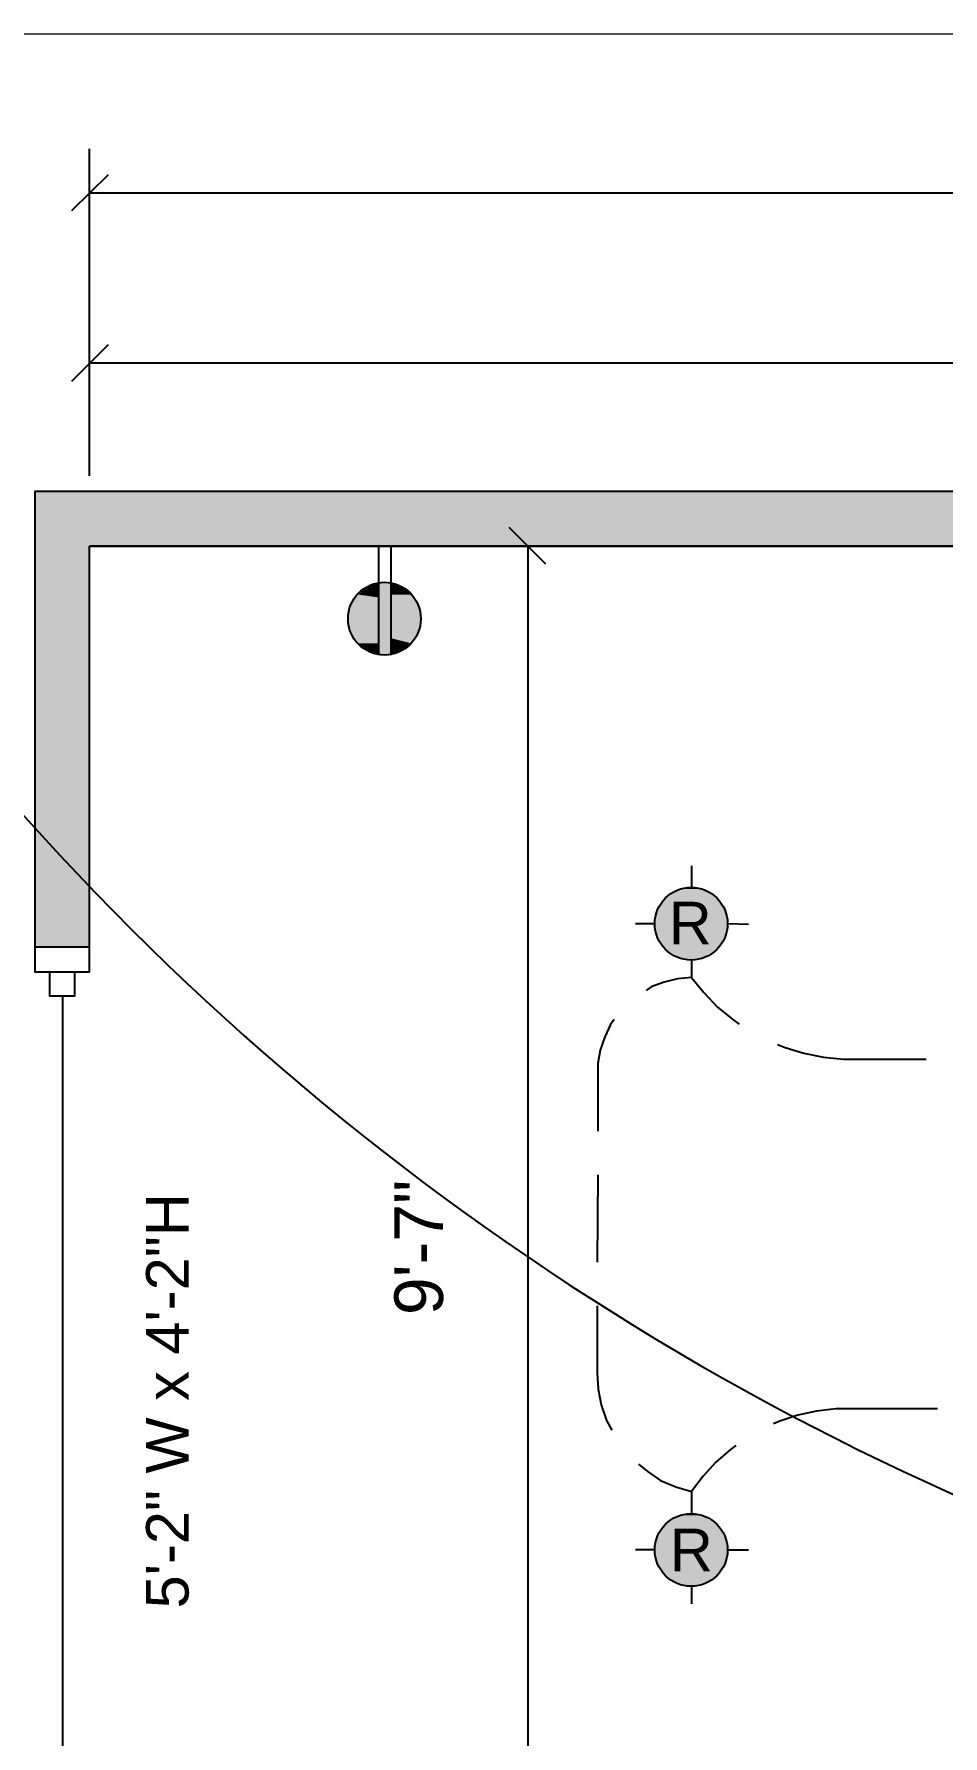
# Model space of a CAD drawing. Header units: millimetres. Extents: x -6528 to 8477, y -4350 to 6937.
# Drawn here: x -4618 to -2721, y 3385 to 6937 of the extents above; entities that cross this region are included whole.
import ezdxf

# ---------------------------------------------------------------- set-up
doc = ezdxf.new("R2010")
doc.units = ezdxf.units.MM
doc.styles.add('PDF Arial', font='arial.ttf')

msp = doc.modelspace()

# ---------------------------------------------------------------- linework, layer by layer
at = {"color": 7, "lineweight": 0}
msp.add_lwpolyline([(-6528.3, -4349.5), (8476.7, -4349.5), (8476.7, 6937), (-6528.3, 6937)], close=True, dxfattribs=at)
at = {"color": 7, "lineweight": 25}
for points in [[(-4502, 6015), (-4502, 6697.7)], [(-4463.1, 6643.1), (-4539.7, 6567.7)], [(-4502, 6605.4), (6999.5, 6605.4)], [(-4463.1, 6288.3), (-4539.7, 6211.8)], [(-4502, 6250.7), (2233.9, 6250.7)], [(7113.7, 5031), (6999.5, 5031), (6999.5, 4980), (7113.7, 4980), (7113.7, 5982.2), (-4616.2, 5982.2), (-4616.2, 4980), (-4502, 4980), (-4502, 5868)], [(-3549.6, 5830.4), (-3626.2, 5906.9)], [(-4502, 5868), (2348.1, 5868), (-4502, 5868)], [(-4499.6, 5868), (-3583.6, 5868)], [(-3898.3, 5640.9), (-3898.3, 5870.5)], [(-3872.8, 5640.9), (-3872.8, 5870.5)], [(-3587.3, 5868), (-3587.3, 2948.9)], [(-3245.9, 5201.1), (-3245.9, 5155)], [(-3321.3, 5079.6), (-3362.6, 5079.6)], [(-3126.9, 5078.4), (-3169.4, 5079.6)], [(-4502, 5031), (-4616.2, 5031)], [(-4533.6, 4980), (-4533.6, 4929), (-4584.6, 4929), (-4584.6, 4980)], [(-3245.9, 5003.1), (-3245.9, 4967.9), (-3220.4, 4936.3), (-3191.3, 4905.9), (-3159.7, 4880.4), (-3146.3, 4870.7)], [(-3245.9, 4967.9), (-3275.1, 4965.4), (-3303, 4958.2), (-3329.8, 4948.4), (-3340.7, 4941.1)], [(-4557.9, 3354.6), (-4557.9, 4929)], [(-3407.5, 4880.4), (-3414.8, 4869.5), (-3426.9, 4844), (-3436.7, 4816), (-3441.5, 4788.1), (-3441.5, 4647.2)], [(-3066.1, 4828.2), (-3050.4, 4822.1), (-3011.5, 4810), (-2970.2, 4801.4), (-2928.9, 4797.8), (-2756.4, 4797.8)], [(-3441.5, 4556.1), (-3442.7, 4373.8)], [(-3442.7, 4282.7), (-3442.7, 4143), (-3440.3, 4109), (-3434.2, 4076.2), (-3423.3, 4043.4), (-3412.4, 4022.8)], [(-2732.1, 4067.7), (-2944.7, 4067.7), (-2984.8, 4062.9), (-3023.6, 4054.4), (-3061.3, 4042.2), (-3074.7, 4036.1)], [(-3153.6, 3991.2), (-3164.5, 3982.7), (-3194.9, 3956), (-3221.6, 3926.8), (-3245.9, 3895.2), (-3245.9, 3849.1)], [(-3356.5, 3952.3), (-3338.3, 3937.7), (-3310.3, 3918.3), (-3278.7, 3904.9), (-3245.9, 3895.2)], [(-3321.3, 3773.7), (-3362.6, 3773.7)], [(-3126.9, 3772.5), (-3169.4, 3772.5)], [(-3245.9, 3697.2), (-3245.9, 3660.8)]]:
    msp.add_lwpolyline(points, dxfattribs=at)
for centre in [(-3886.7, 5716.8), (-3246.5, 5080.2), (-3246.5, 3773.1)]:
    msp.add_circle(centre, 75.9, dxfattribs=at)
msp.add_arc((-353.1, 9136.7), 5748.3, 209.23071, 278.18445, dxfattribs=at)
at = {"color": 252, "true_color": 0x959595, "transparency": 33554559}
for points in [[(3690.5, 5982.2), (-4616.2, 5982.2), (3690.5, 5868)], [(-4616.2, 5982.2), (3690.5, 5868), (-4616.2, 5868)], [(-4502, 5868), (-4616.2, 5868), (-4502, 5031)], [(-4616.2, 5868), (-4502, 5031), (-4616.2, 5031)]]:
    msp.add_solid(points, dxfattribs=at)
at = {"color": 102, "true_color": 0x12c44a, "transparency": 33554559}
for points in [[(-3899.5, 5790.3), (-3898.3, 5789.1), (-3903.1, 5789.1)], [(-3903.1, 5789.1), (-3903.1, 5789.1), (-3901.9, 5790.3)], [(-3903.1, 5789.1), (-3901.9, 5790.3), (-3900.7, 5790.3)], [(-3899.5, 5790.3), (-3900.7, 5790.3), (-3901.9, 5790.3)], [(-3898.3, 5790.3), (-3899.5, 5790.3), (-3899.5, 5790.3)], [(-3898.3, 5790.3), (-3899.5, 5790.3), (-3899.5, 5790.3)], [(-3899.5, 5790.3), (-3898.3, 5790.3), (-3898.3, 5790.3)], [(-3898.3, 5790.3), (-3898.3, 5790.3), (-3899.5, 5790.3)], [(-3899.5, 5790.3), (-3898.3, 5790.3), (-3898.3, 5790.3)], [(-3898.3, 5790.3), (-3899.5, 5790.3), (-3898.3, 5789.1)], [(-3884.9, 5791.5), (-3874, 5790.3), (-3898.3, 5790.3)], [(-3897.1, 5790.3), (-3898.3, 5790.3), (-3898.3, 5790.3)], [(-3872.8, 5790.3), (-3872.8, 5790.3), (-3898.3, 5790.3)], [(-3872.8, 5790.3), (-3898.3, 5790.3), (-3874, 5790.3)], [(-3872.8, 5790.3), (-3898.3, 5790.3), (-3872.8, 5640.9)], [(-3898.3, 5790.3), (-3872.8, 5640.9), (-3898.3, 5640.9)], [(-3897.1, 5790.3), (-3897.1, 5790.3), (-3892.2, 5791.5)], [(-3897.1, 5790.3), (-3892.2, 5791.5), (-3889.8, 5791.5)], [(-3887.3, 5791.5), (-3883.7, 5791.5), (-3889.8, 5791.5)], [(-3883.7, 5791.5), (-3878.8, 5791.5), (-3875.2, 5790.3)], [(-3875.2, 5790.3), (-3874, 5790.3), (-3874, 5790.3)], [(-3872.8, 5790.3), (-3874, 5790.3), (-3875.2, 5790.3)], [(-3874, 5790.3), (-3875.2, 5790.3), (-3872.8, 5790.3)], [(-3874, 5790.3), (-3872.8, 5790.3), (-3872.8, 5790.3)], [(-3872.8, 5790.3), (-3872.8, 5790.3), (-3874, 5790.3)], [(-3872.8, 5790.3), (-3865.5, 5789.1), (-3872.8, 5789.1)], [(-3950.5, 5755.1), (-3951.7, 5753.8), (-3951.7, 5753.8)], [(-3949.3, 5756.3), (-3950.5, 5756.3), (-3950.5, 5756.3)], [(-3898.3, 5756.3), (-3949.3, 5756.3), (-3950.5, 5756.3)], [(-3950.5, 5756.3), (-3950.5, 5755.1), (-3950.5, 5755.1)], [(-3950.5, 5755.1), (-3950.5, 5755.1), (-3950.5, 5756.3)], [(-3898.3, 5756.3), (-3950.5, 5756.3), (-3898.3, 5753.8)], [(-3950.5, 5756.3), (-3898.3, 5753.8), (-3950.5, 5753.8)], [(-3946.9, 5759.9), (-3898.3, 5757.5), (-3949.3, 5757.5)], [(-3946.9, 5759.9), (-3949.3, 5757.5), (-3949.3, 5757.5)], [(-3949.3, 5757.5), (-3949.3, 5757.5), (-3946.9, 5759.9)], [(-3949.3, 5757.5), (-3949.3, 5756.3), (-3949.3, 5756.3)], [(-3898.3, 5757.5), (-3949.3, 5757.5), (-3898.3, 5756.3)], [(-3949.3, 5757.5), (-3898.3, 5756.3), (-3949.3, 5756.3)], [(-3949.3, 5756.3), (-3898.3, 5756.3), (-3898.3, 5756.3)], [(-3945.7, 5761.1), (-3946.9, 5759.9), (-3946.9, 5759.9)], [(-3945.7, 5761.1), (-3898.3, 5759.9), (-3946.9, 5759.9)], [(-3946.9, 5759.9), (-3898.3, 5759.9), (-3898.3, 5759.9)], [(-3898.3, 5759.9), (-3946.9, 5759.9), (-3898.3, 5757.5)], [(-3942, 5767.2), (-3898.3, 5761.1), (-3945.7, 5761.1)], [(-3943.2, 5764.8), (-3945.7, 5761.1), (-3945.7, 5761.1)], [(-3945.7, 5761.1), (-3945.7, 5761.1), (-3943.2, 5764.8)], [(-3898.3, 5761.1), (-3945.7, 5761.1), (-3898.3, 5759.9)], [(-3942, 5767.2), (-3943.2, 5766), (-3943.2, 5766)], [(-3943.2, 5766), (-3943.2, 5764.8), (-3943.2, 5764.8)], [(-3938.4, 5769.6), (-3898.3, 5767.2), (-3942, 5767.2)], [(-3940.8, 5767.2), (-3942, 5767.2), (-3942, 5767.2)], [(-3942, 5767.2), (-3898.3, 5767.2), (-3898.3, 5767.2)], [(-3898.3, 5767.2), (-3898.3, 5767.2), (-3942, 5767.2)], [(-3898.3, 5767.2), (-3942, 5767.2), (-3898.3, 5761.1)], [(-3939.6, 5768.4), (-3940.8, 5767.2), (-3940.8, 5767.2)], [(-3938.4, 5769.6), (-3939.6, 5768.4), (-3939.6, 5768.4)], [(-3939.6, 5768.4), (-3939.6, 5768.4), (-3938.4, 5769.6)], [(-3937.1, 5770.8), (-3938.4, 5769.6), (-3938.4, 5769.6)], [(-3937.1, 5770.8), (-3898.3, 5769.6), (-3938.4, 5769.6)], [(-3898.3, 5769.6), (-3938.4, 5769.6), (-3898.3, 5767.2)], [(-3935.9, 5772.1), (-3937.1, 5770.8), (-3937.1, 5770.8)], [(-3935.9, 5772.1), (-3898.3, 5770.8), (-3937.1, 5770.8)], [(-3898.3, 5770.8), (-3937.1, 5770.8), (-3898.3, 5769.6)], [(-3933.5, 5774.5), (-3898.3, 5772.1), (-3935.9, 5772.1)], [(-3935.9, 5772.1), (-3935.9, 5772.1), (-3934.7, 5774.5)], [(-3935.9, 5772.1), (-3934.7, 5774.5), (-3933.5, 5774.5)], [(-3898.3, 5772.1), (-3935.9, 5772.1), (-3898.3, 5770.8)], [(-3932.3, 5775.7), (-3933.5, 5774.5), (-3934.7, 5774.5)], [(-3931.1, 5775.7), (-3898.3, 5774.5), (-3933.5, 5774.5)], [(-3898.3, 5774.5), (-3933.5, 5774.5), (-3898.3, 5772.1)], [(-3931.1, 5775.7), (-3932.3, 5775.7), (-3932.3, 5775.7)], [(-3928.6, 5778.1), (-3898.3, 5775.7), (-3931.1, 5775.7)], [(-3929.9, 5776.9), (-3931.1, 5775.7), (-3931.1, 5775.7)], [(-3931.1, 5775.7), (-3898.3, 5775.7), (-3898.3, 5775.7)], [(-3898.3, 5775.7), (-3898.3, 5775.7), (-3931.1, 5775.7)], [(-3898.3, 5775.7), (-3931.1, 5775.7), (-3898.3, 5774.5)], [(-3928.6, 5778.1), (-3929.9, 5776.9), (-3929.9, 5776.9)], [(-3927.4, 5778.1), (-3898.3, 5778.1), (-3928.6, 5778.1)], [(-3927.4, 5778.1), (-3928.6, 5778.1), (-3928.6, 5778.1)], [(-3928.6, 5778.1), (-3928.6, 5778.1), (-3927.4, 5778.1)], [(-3898.3, 5778.1), (-3928.6, 5778.1), (-3898.3, 5775.7)], [(-3925, 5780.6), (-3898.3, 5778.1), (-3927.4, 5778.1)], [(-3926.2, 5779.3), (-3927.4, 5778.1), (-3927.4, 5778.1)], [(-3925, 5780.6), (-3926.2, 5779.3), (-3926.2, 5779.3)], [(-3922.6, 5781.8), (-3898.3, 5780.6), (-3925, 5780.6)], [(-3922.6, 5781.8), (-3925, 5780.6), (-3925, 5780.6)], [(-3925, 5780.6), (-3925, 5780.6), (-3922.6, 5781.8)], [(-3898.3, 5780.6), (-3925, 5780.6), (-3898.3, 5778.1)], [(-3918.9, 5784.2), (-3898.3, 5781.8), (-3922.6, 5781.8)], [(-3921.4, 5783), (-3922.6, 5781.8), (-3922.6, 5781.8)], [(-3898.3, 5781.8), (-3922.6, 5781.8), (-3898.3, 5780.6)], [(-3920.1, 5784.2), (-3918.9, 5784.2), (-3921.4, 5783)], [(-3917.7, 5784.2), (-3918.9, 5784.2), (-3920.1, 5784.2)], [(-3920.1, 5784.2), (-3918.9, 5784.2), (-3918.9, 5784.2)], [(-3918.9, 5784.2), (-3918.9, 5784.2), (-3920.1, 5784.2)], [(-3917.7, 5784.2), (-3898.3, 5784.2), (-3918.9, 5784.2)], [(-3918.9, 5784.2), (-3898.3, 5784.2), (-3898.3, 5784.2)], [(-3898.3, 5784.2), (-3898.3, 5784.2), (-3918.9, 5784.2)], [(-3898.3, 5784.2), (-3918.9, 5784.2), (-3898.3, 5781.8)], [(-3916.5, 5785.4), (-3915.3, 5785.4), (-3917.7, 5784.2)], [(-3915.3, 5785.4), (-3898.3, 5784.2), (-3917.7, 5784.2)], [(-3915.3, 5785.4), (-3916.5, 5785.4), (-3916.5, 5785.4)], [(-3914.1, 5786.6), (-3915.3, 5785.4), (-3915.3, 5785.4)], [(-3911.6, 5786.6), (-3898.3, 5785.4), (-3915.3, 5785.4)], [(-3898.3, 5785.4), (-3915.3, 5785.4), (-3898.3, 5784.2)], [(-3911.6, 5786.6), (-3914.1, 5786.6), (-3914.1, 5786.6)], [(-3910.4, 5787.9), (-3898.3, 5786.6), (-3911.6, 5786.6)], [(-3910.4, 5787.9), (-3911.6, 5786.6), (-3911.6, 5786.6)], [(-3911.6, 5786.6), (-3911.6, 5786.6), (-3910.4, 5787.9)], [(-3898.3, 5786.6), (-3911.6, 5786.6), (-3898.3, 5785.4)], [(-3905.6, 5789.1), (-3898.3, 5787.9), (-3910.4, 5787.9)], [(-3909.2, 5787.9), (-3910.4, 5787.9), (-3910.4, 5787.9)], [(-3898.3, 5787.9), (-3910.4, 5787.9), (-3898.3, 5786.6)], [(-3906.8, 5789.1), (-3905.6, 5789.1), (-3909.2, 5787.9)], [(-3904.3, 5789.1), (-3905.6, 5789.1), (-3906.8, 5789.1)], [(-3906.8, 5789.1), (-3905.6, 5789.1), (-3905.6, 5789.1)], [(-3905.6, 5789.1), (-3905.6, 5789.1), (-3906.8, 5789.1)], [(-3903.1, 5789.1), (-3898.3, 5789.1), (-3905.6, 5789.1)], [(-3905.6, 5789.1), (-3898.3, 5789.1), (-3898.3, 5789.1)], [(-3898.3, 5789.1), (-3898.3, 5789.1), (-3905.6, 5789.1)], [(-3898.3, 5789.1), (-3905.6, 5789.1), (-3898.3, 5787.9)], [(-3903.1, 5789.1), (-3904.3, 5789.1), (-3904.3, 5789.1)], [(-3903.1, 5789.1), (-3898.3, 5789.1), (-3898.3, 5789.1)], [(-3898.3, 5789.1), (-3898.3, 5789.1), (-3903.1, 5789.1)], [(-3865.5, 5789.1), (-3872.8, 5789.1), (-3852.1, 5784.2)], [(-3872.8, 5789.1), (-3852.1, 5784.2), (-3872.8, 5784.2)], [(-3852.1, 5784.2), (-3872.8, 5784.2), (-3840, 5775.7)], [(-3872.8, 5784.2), (-3840, 5775.7), (-3872.8, 5775.7)], [(-3840, 5775.7), (-3872.8, 5775.7), (-3830.2, 5767.2)], [(-3872.8, 5775.7), (-3830.2, 5767.2), (-3872.8, 5767.2)], [(-3830.2, 5767.2), (-3872.8, 5767.2), (-3821.7, 5755.1)], [(-3872.8, 5767.2), (-3821.7, 5755.1), (-3872.8, 5755.1)], [(-3821.7, 5755.1), (-3872.8, 5755.1), (-3815.7, 5742.9)], [(-3872.8, 5755.1), (-3815.7, 5742.9), (-3872.8, 5742.9)], [(-3960.2, 5729.5), (-3961.4, 5716.2), (-3961.4, 5716.2)], [(-3960.2, 5729.5), (-3898.3, 5716.2), (-3961.4, 5716.2)], [(-3959, 5733.2), (-3960.2, 5730.8), (-3960.2, 5730.8)], [(-3960.2, 5730.8), (-3960.2, 5730.8), (-3959, 5733.2)], [(-3959, 5733.2), (-3898.3, 5729.5), (-3960.2, 5729.5)], [(-3960.2, 5730.8), (-3960.2, 5729.5), (-3960.2, 5729.5)], [(-3960.2, 5729.5), (-3898.3, 5729.5), (-3898.3, 5729.5)], [(-3898.3, 5729.5), (-3898.3, 5729.5), (-3960.2, 5729.5)], [(-3960.2, 5729.5), (-3898.3, 5729.5), (-3898.3, 5729.5)], [(-3898.3, 5729.5), (-3898.3, 5729.5), (-3960.2, 5729.5)], [(-3898.3, 5729.5), (-3960.2, 5729.5), (-3898.3, 5716.2)], [(-3956.6, 5742.9), (-3898.3, 5734.4), (-3959, 5734.4)], [(-3956.6, 5741.7), (-3959, 5734.4), (-3959, 5734.4)], [(-3959, 5734.4), (-3959, 5734.4), (-3956.6, 5741.7)], [(-3959, 5734.4), (-3959, 5733.2), (-3959, 5733.2)], [(-3959, 5734.4), (-3898.3, 5734.4), (-3898.3, 5734.4)], [(-3898.3, 5734.4), (-3898.3, 5734.4), (-3959, 5734.4)], [(-3898.3, 5734.4), (-3959, 5734.4), (-3898.3, 5733.2)], [(-3959, 5734.4), (-3898.3, 5733.2), (-3959, 5733.2)], [(-3898.3, 5733.2), (-3959, 5733.2), (-3898.3, 5729.5)], [(-3954.2, 5747.8), (-3955.4, 5744.1), (-3956.6, 5744.1)], [(-3956.6, 5744.1), (-3955.4, 5744.1), (-3955.4, 5744.1)], [(-3956.6, 5744.1), (-3956.6, 5742.9), (-3956.6, 5742.9)], [(-3955.4, 5744.1), (-3898.3, 5744.1), (-3956.6, 5744.1)], [(-3898.3, 5744.1), (-3956.6, 5744.1), (-3898.3, 5742.9)], [(-3956.6, 5744.1), (-3898.3, 5742.9), (-3956.6, 5742.9)], [(-3956.6, 5742.9), (-3956.6, 5741.7), (-3956.6, 5741.7)], [(-3898.3, 5742.9), (-3956.6, 5742.9), (-3898.3, 5734.4)], [(-3954.2, 5747.8), (-3898.3, 5744.1), (-3955.4, 5744.1)], [(-3950.5, 5753.8), (-3898.3, 5749), (-3954.2, 5749)], [(-3951.7, 5753.8), (-3954.2, 5749), (-3954.2, 5749)], [(-3954.2, 5749), (-3954.2, 5749), (-3951.7, 5753.8)], [(-3954.2, 5749), (-3954.2, 5747.8), (-3954.2, 5747.8)], [(-3898.3, 5749), (-3954.2, 5749), (-3898.3, 5747.8)], [(-3954.2, 5749), (-3898.3, 5747.8), (-3954.2, 5747.8)], [(-3898.3, 5747.8), (-3954.2, 5747.8), (-3898.3, 5744.1)], [(-3898.3, 5753.8), (-3950.5, 5753.8), (-3898.3, 5749)], [(-3815.7, 5742.9), (-3872.8, 5742.9), (-3810.8, 5729.5)], [(-3872.8, 5742.9), (-3810.8, 5729.5), (-3872.8, 5729.5)], [(-3810.8, 5729.5), (-3872.8, 5729.5), (-3809.6, 5716.2)], [(-3872.8, 5729.5), (-3809.6, 5716.2), (-3872.8, 5716.2)], [(-3961.4, 5716.2), (-3960.2, 5702.8), (-3960.2, 5702.8)], [(-3898.3, 5716.2), (-3961.4, 5716.2), (-3898.3, 5701.6)], [(-3961.4, 5716.2), (-3898.3, 5701.6), (-3960.2, 5701.6)], [(-3960.2, 5702.8), (-3960.2, 5701.6), (-3960.2, 5701.6)], [(-3960.2, 5701.6), (-3898.3, 5701.6), (-3898.3, 5701.6)], [(-3898.3, 5701.6), (-3898.3, 5701.6), (-3960.2, 5701.6)], [(-3898.3, 5701.6), (-3960.2, 5701.6), (-3898.3, 5698)], [(-3960.2, 5701.6), (-3898.3, 5698), (-3959, 5698)], [(-3960.2, 5701.6), (-3959, 5698), (-3959, 5698)], [(-3959, 5698), (-3959, 5698), (-3960.2, 5701.6)], [(-3959, 5698), (-3959, 5696.7), (-3959, 5696.7)], [(-3898.3, 5698), (-3959, 5698), (-3898.3, 5696.7)], [(-3959, 5698), (-3898.3, 5696.7), (-3959, 5696.7)], [(-3959, 5696.7), (-3898.3, 5696.7), (-3898.3, 5696.7)], [(-3898.3, 5696.7), (-3959, 5696.7), (-3898.3, 5689.5)], [(-3959, 5696.7), (-3898.3, 5689.5), (-3956.6, 5689.5)], [(-3959, 5696.7), (-3956.6, 5689.5), (-3956.6, 5689.5)], [(-3956.6, 5689.5), (-3956.6, 5689.5), (-3959, 5696.7)], [(-3956.6, 5689.5), (-3956.6, 5688.2), (-3956.6, 5688.2)], [(-3898.3, 5689.5), (-3956.6, 5689.5), (-3898.3, 5688.2)], [(-3956.6, 5689.5), (-3898.3, 5688.2), (-3956.6, 5688.2)], [(-3956.6, 5688.2), (-3898.3, 5688.2), (-3898.3, 5688.2)], [(-3898.3, 5688.2), (-3898.3, 5688.2), (-3956.6, 5688.2)], [(-3956.6, 5688.2), (-3955.4, 5687), (-3956.6, 5687)], [(-3898.3, 5688.2), (-3956.6, 5688.2), (-3898.3, 5684.6)], [(-3956.6, 5688.2), (-3898.3, 5684.6), (-3954.2, 5684.6)], [(-3954.2, 5684.6), (-3954.2, 5684.6), (-3956.6, 5687)], [(-3954.2, 5684.6), (-3956.6, 5687), (-3955.4, 5687)], [(-3954.2, 5684.6), (-3954.2, 5683.4), (-3954.2, 5683.4)], [(-3898.3, 5684.6), (-3954.2, 5684.6), (-3898.3, 5683.4)], [(-3954.2, 5684.6), (-3898.3, 5683.4), (-3954.2, 5683.4)], [(-3809.6, 5716.2), (-3872.8, 5716.2), (-3810.8, 5701.6)], [(-3872.8, 5716.2), (-3810.8, 5701.6), (-3872.8, 5701.6)], [(-3810.8, 5701.6), (-3872.8, 5701.6), (-3815.7, 5688.2)], [(-3872.8, 5701.6), (-3815.7, 5688.2), (-3872.8, 5688.2)], [(-3815.7, 5688.2), (-3872.8, 5688.2), (-3821.7, 5676.1)], [(-3872.8, 5688.2), (-3821.7, 5676.1), (-3872.8, 5676.1)], [(-3954.2, 5683.4), (-3954.2, 5682.2), (-3954.2, 5682.2)], [(-3898.3, 5683.4), (-3954.2, 5683.4), (-3898.3, 5682.2)], [(-3954.2, 5683.4), (-3898.3, 5682.2), (-3954.2, 5682.2)], [(-3954.2, 5682.2), (-3951.7, 5677.3), (-3951.7, 5677.3)], [(-3951.7, 5677.3), (-3951.7, 5677.3), (-3954.2, 5682.2)], [(-3898.3, 5682.2), (-3954.2, 5682.2), (-3898.3, 5676.1)], [(-3954.2, 5682.2), (-3898.3, 5676.1), (-3950.5, 5676.1)], [(-3951.7, 5677.3), (-3950.5, 5676.1), (-3950.5, 5676.1)], [(-3950.5, 5676.1), (-3949.3, 5674.9), (-3949.3, 5674.9)], [(-3898.3, 5676.1), (-3950.5, 5676.1), (-3898.3, 5674.9)], [(-3950.5, 5676.1), (-3898.3, 5674.9), (-3949.3, 5674.9)], [(-3949.3, 5674.9), (-3949.3, 5673.7), (-3949.3, 5673.7)], [(-3898.3, 5674.9), (-3949.3, 5674.9), (-3898.3, 5673.7)], [(-3949.3, 5674.9), (-3898.3, 5673.7), (-3949.3, 5673.7)], [(-3898.3, 5673.7), (-3949.3, 5673.7), (-3898.3, 5672.4)], [(-3949.3, 5673.7), (-3898.3, 5672.4), (-3946.9, 5672.4)], [(-3949.3, 5673.7), (-3946.9, 5672.4), (-3946.9, 5672.4)], [(-3946.9, 5672.4), (-3946.9, 5672.4), (-3949.3, 5673.7)], [(-3946.9, 5672.4), (-3946.9, 5671.2), (-3946.9, 5671.2)], [(-3898.3, 5672.4), (-3946.9, 5672.4), (-3898.3, 5671.2)], [(-3946.9, 5672.4), (-3898.3, 5671.2), (-3946.9, 5671.2)], [(-3946.9, 5671.2), (-3945.7, 5670), (-3945.7, 5670)], [(-3898.3, 5671.2), (-3946.9, 5671.2), (-3898.3, 5670)], [(-3946.9, 5671.2), (-3898.3, 5670), (-3945.7, 5670)], [(-3945.7, 5670), (-3943.2, 5666.4), (-3943.2, 5666.4)], [(-3943.2, 5666.4), (-3943.2, 5666.4), (-3945.7, 5670)], [(-3898.3, 5670), (-3945.7, 5670), (-3898.3, 5665.2)], [(-3945.7, 5670), (-3898.3, 5665.2), (-3942, 5665.2)], [(-3943.2, 5666.4), (-3943.2, 5665.2), (-3943.2, 5665.2)], [(-3943.2, 5665.2), (-3942, 5665.2), (-3942, 5665.2)], [(-3898.3, 5665.2), (-3942, 5665.2), (-3898.3, 5663.9)], [(-3942, 5665.2), (-3898.3, 5663.9), (-3942, 5663.9)], [(-3942, 5665.2), (-3942, 5663.9), (-3942, 5663.9)], [(-3942, 5663.9), (-3942, 5663.9), (-3942, 5665.2)], [(-3942, 5663.9), (-3940.8, 5663.9), (-3940.8, 5663.9)], [(-3898.3, 5663.9), (-3942, 5663.9), (-3898.3, 5662.7)], [(-3942, 5663.9), (-3898.3, 5662.7), (-3939.6, 5662.7)], [(-3940.8, 5663.9), (-3939.6, 5662.7), (-3939.6, 5662.7)], [(-3898.3, 5662.7), (-3939.6, 5662.7), (-3898.3, 5661.5)], [(-3939.6, 5662.7), (-3898.3, 5661.5), (-3938.4, 5661.5)], [(-3939.6, 5662.7), (-3938.4, 5661.5), (-3938.4, 5661.5)], [(-3938.4, 5661.5), (-3938.4, 5661.5), (-3939.6, 5662.7)], [(-3938.4, 5661.5), (-3937.1, 5660.3), (-3937.1, 5660.3)], [(-3898.3, 5661.5), (-3938.4, 5661.5), (-3898.3, 5659.1)], [(-3938.4, 5661.5), (-3898.3, 5659.1), (-3935.9, 5659.1)], [(-3937.1, 5660.3), (-3935.9, 5659.1), (-3935.9, 5659.1)], [(-3898.3, 5659.1), (-3935.9, 5659.1), (-3898.3, 5656.7)], [(-3935.9, 5659.1), (-3898.3, 5656.7), (-3933.5, 5656.7)], [(-3935.9, 5659.1), (-3933.5, 5656.7), (-3934.7, 5656.7)], [(-3934.7, 5656.7), (-3933.5, 5656.7), (-3932.3, 5656.7)], [(-3898.3, 5656.7), (-3933.5, 5656.7), (-3898.3, 5655.4)], [(-3933.5, 5656.7), (-3898.3, 5655.4), (-3931.1, 5655.4)], [(-3932.3, 5656.7), (-3931.1, 5655.4), (-3931.1, 5655.4)], [(-3931.1, 5655.4), (-3929.9, 5654.2), (-3929.9, 5654.2)], [(-3931.1, 5655.4), (-3898.3, 5655.4), (-3898.3, 5655.4)], [(-3898.3, 5655.4), (-3898.3, 5655.4), (-3931.1, 5655.4)], [(-3898.3, 5655.4), (-3931.1, 5655.4), (-3898.3, 5653)], [(-3931.1, 5655.4), (-3898.3, 5653), (-3928.6, 5653)], [(-3929.9, 5654.2), (-3928.6, 5653), (-3928.6, 5653)], [(-3928.6, 5653), (-3898.3, 5653), (-3927.4, 5653)], [(-3928.6, 5653), (-3927.4, 5653), (-3927.4, 5653)], [(-3927.4, 5653), (-3927.4, 5653), (-3928.6, 5653)], [(-3927.4, 5653), (-3926.2, 5651.8), (-3926.2, 5651.8)], [(-3898.3, 5653), (-3927.4, 5653), (-3898.3, 5650.6)], [(-3927.4, 5653), (-3898.3, 5650.6), (-3925, 5650.6)], [(-3926.2, 5651.8), (-3925, 5650.6), (-3925, 5650.6)], [(-3898.3, 5650.6), (-3925, 5650.6), (-3898.3, 5649.4)], [(-3925, 5650.6), (-3898.3, 5649.4), (-3922.6, 5649.4)], [(-3925, 5650.6), (-3922.6, 5649.4), (-3922.6, 5649.4)], [(-3922.6, 5649.4), (-3922.6, 5649.4), (-3925, 5650.6)], [(-3922.6, 5649.4), (-3921.4, 5649.4), (-3921.4, 5649.4)], [(-3898.3, 5649.4), (-3922.6, 5649.4), (-3898.3, 5648.2)], [(-3922.6, 5649.4), (-3898.3, 5648.2), (-3918.9, 5648.2)], [(-3921.4, 5649.4), (-3918.9, 5648.2), (-3920.1, 5648.2)], [(-3920.1, 5648.2), (-3918.9, 5648.2), (-3917.7, 5646.9)], [(-3920.1, 5648.2), (-3918.9, 5648.2), (-3918.9, 5648.2)], [(-3918.9, 5648.2), (-3918.9, 5648.2), (-3920.1, 5648.2)], [(-3918.9, 5648.2), (-3898.3, 5648.2), (-3898.3, 5648.2)], [(-3898.3, 5648.2), (-3898.3, 5648.2), (-3918.9, 5648.2)], [(-3898.3, 5648.2), (-3918.9, 5648.2), (-3898.3, 5646.9)], [(-3918.9, 5648.2), (-3898.3, 5646.9), (-3917.7, 5646.9)], [(-3821.7, 5676.1), (-3872.8, 5676.1), (-3830.2, 5665.2)], [(-3872.8, 5676.1), (-3830.2, 5665.2), (-3872.8, 5665.2)], [(-3830.2, 5665.2), (-3872.8, 5665.2), (-3840, 5655.4)], [(-3872.8, 5665.2), (-3840, 5655.4), (-3872.8, 5655.4)], [(-3840, 5655.4), (-3872.8, 5655.4), (-3852.1, 5648.2)], [(-3872.8, 5655.4), (-3852.1, 5648.2), (-3872.8, 5648.2)], [(-3852.1, 5648.2), (-3872.8, 5648.2), (-3865.5, 5643.3)], [(-3872.8, 5648.2), (-3865.5, 5643.3), (-3872.8, 5643.3)], [(-3917.7, 5646.9), (-3915.3, 5645.7), (-3916.5, 5645.7)], [(-3898.3, 5646.9), (-3917.7, 5646.9), (-3898.3, 5645.7)], [(-3917.7, 5646.9), (-3898.3, 5645.7), (-3915.3, 5645.7)], [(-3916.5, 5645.7), (-3915.3, 5645.7), (-3915.3, 5645.7)], [(-3915.3, 5645.7), (-3915.3, 5645.7), (-3916.5, 5645.7)], [(-3915.3, 5645.7), (-3914.1, 5645.7), (-3914.1, 5645.7)], [(-3898.3, 5645.7), (-3915.3, 5645.7), (-3898.3, 5644.5)], [(-3915.3, 5645.7), (-3898.3, 5644.5), (-3911.6, 5644.5)], [(-3914.1, 5645.7), (-3911.6, 5644.5), (-3911.6, 5644.5)], [(-3911.6, 5644.5), (-3898.3, 5644.5), (-3910.4, 5644.5)], [(-3911.6, 5644.5), (-3910.4, 5644.5), (-3910.4, 5644.5)], [(-3910.4, 5644.5), (-3910.4, 5644.5), (-3911.6, 5644.5)], [(-3910.4, 5644.5), (-3909.2, 5643.3), (-3909.2, 5643.3)], [(-3898.3, 5644.5), (-3910.4, 5644.5), (-3898.3, 5643.3)], [(-3910.4, 5644.5), (-3898.3, 5643.3), (-3905.6, 5643.3)], [(-3909.2, 5643.3), (-3905.6, 5643.3), (-3906.8, 5643.3)], [(-3906.8, 5643.3), (-3905.6, 5643.3), (-3904.3, 5642.1)], [(-3906.8, 5643.3), (-3905.6, 5643.3), (-3905.6, 5643.3)], [(-3905.6, 5643.3), (-3905.6, 5643.3), (-3906.8, 5643.3)], [(-3905.6, 5643.3), (-3898.3, 5643.3), (-3898.3, 5643.3)], [(-3898.3, 5643.3), (-3898.3, 5643.3), (-3905.6, 5643.3)], [(-3898.3, 5643.3), (-3905.6, 5643.3), (-3898.3, 5642.1)], [(-3905.6, 5643.3), (-3898.3, 5642.1), (-3903.1, 5642.1)], [(-3904.3, 5642.1), (-3903.1, 5642.1), (-3903.1, 5642.1)], [(-3903.1, 5642.1), (-3898.3, 5642.1), (-3898.3, 5642.1)], [(-3903.1, 5642.1), (-3901.9, 5642.1), (-3900.7, 5642.1)], [(-3903.1, 5642.1), (-3900.7, 5642.1), (-3900.7, 5642.1)], [(-3898.3, 5642.1), (-3903.1, 5642.1), (-3898.3, 5640.9)], [(-3903.1, 5642.1), (-3898.3, 5640.9), (-3899.5, 5640.9)], [(-3901.9, 5642.1), (-3900.7, 5642.1), (-3899.5, 5640.9)], [(-3899.5, 5640.9), (-3898.3, 5640.9), (-3898.3, 5640.9)], [(-3899.5, 5640.9), (-3898.3, 5640.9), (-3898.3, 5640.9)], [(-3898.3, 5640.9), (-3898.3, 5640.9), (-3899.5, 5640.9)], [(-3899.5, 5640.9), (-3898.3, 5640.9), (-3898.3, 5640.9)], [(-3898.3, 5640.9), (-3898.3, 5640.9), (-3899.5, 5640.9)], [(-3899.5, 5640.9), (-3898.3, 5640.9), (-3898.3, 5640.9)], [(-3898.3, 5640.9), (-3898.3, 5640.9), (-3899.5, 5640.9)], [(-3898.3, 5640.9), (-3897.1, 5640.9), (-3897.1, 5640.9)], [(-3872.8, 5640.9), (-3874, 5640.9), (-3898.3, 5640.9)], [(-3898.3, 5640.9), (-3874, 5640.9), (-3884.9, 5639.6)], [(-3897.1, 5640.9), (-3889.8, 5639.6), (-3892.2, 5639.6)], [(-3889.8, 5639.6), (-3883.7, 5639.6), (-3887.3, 5639.6)], [(-3875.2, 5640.9), (-3878.8, 5639.6), (-3883.7, 5639.6)], [(-3874, 5640.9), (-3874, 5640.9), (-3875.2, 5640.9)], [(-3874, 5640.9), (-3875.2, 5640.9), (-3875.2, 5640.9)], [(-3872.8, 5640.9), (-3874, 5640.9), (-3874, 5640.9)], [(-3874, 5640.9), (-3872.8, 5640.9), (-3872.8, 5640.9)], [(-3872.8, 5640.9), (-3872.8, 5640.9), (-3874, 5640.9)], [(-3874, 5640.9), (-3872.8, 5640.9), (-3872.8, 5640.9)], [(-3865.5, 5643.3), (-3872.8, 5643.3), (-3872.8, 5640.9)], [(-3872.8, 5643.3), (-3872.8, 5640.9), (-3872.8, 5640.9)]]:
    msp.add_solid(points, dxfattribs=at)
at = {"color": 2, "transparency": 33554559}
for points in [[(-3266.6, 5152.5), (-3211.9, 5147.7), (-3280, 5147.7)], [(-3253.2, 5155), (-3225.3, 5152.5), (-3266.6, 5152.5)], [(-3225.3, 5152.5), (-3266.6, 5152.5), (-3211.9, 5147.7)], [(-3238.6, 5155), (-3253.2, 5155), (-3225.3, 5152.5)], [(-3310.3, 5119.7), (-3175.5, 5106.4), (-3316.4, 5106.4)], [(-3301.8, 5130.7), (-3181.6, 5119.7), (-3310.3, 5119.7)], [(-3181.6, 5119.7), (-3310.3, 5119.7), (-3175.5, 5106.4)], [(-3292.1, 5140.4), (-3190.1, 5130.7), (-3301.8, 5130.7)], [(-3190.1, 5130.7), (-3301.8, 5130.7), (-3181.6, 5119.7)], [(-3280, 5147.7), (-3199.8, 5140.4), (-3292.1, 5140.4)], [(-3199.8, 5140.4), (-3292.1, 5140.4), (-3190.1, 5130.7)], [(-3211.9, 5147.7), (-3280, 5147.7), (-3199.8, 5140.4)], [(-3320, 5093), (-3169.4, 5079.6), (-3321.3, 5079.6)], [(-3169.4, 5079.6), (-3321.3, 5079.6), (-3171.8, 5065.1)], [(-3321.3, 5079.6), (-3171.8, 5065.1), (-3320, 5065.1)], [(-3316.4, 5106.4), (-3171.8, 5093), (-3320, 5093)], [(-3171.8, 5093), (-3320, 5093), (-3169.4, 5079.6)], [(-3175.5, 5106.4), (-3316.4, 5106.4), (-3171.8, 5093)], [(-3171.8, 5065.1), (-3320, 5065.1), (-3175.5, 5051.7)], [(-3320, 5065.1), (-3175.5, 5051.7), (-3316.4, 5051.7)], [(-3175.5, 5051.7), (-3316.4, 5051.7), (-3181.6, 5039.5)], [(-3316.4, 5051.7), (-3181.6, 5039.5), (-3310.3, 5039.5)], [(-3181.6, 5039.5), (-3310.3, 5039.5), (-3190.1, 5028.6)], [(-3310.3, 5039.5), (-3190.1, 5028.6), (-3301.8, 5028.6)], [(-3190.1, 5028.6), (-3301.8, 5028.6), (-3199.8, 5018.9)], [(-3301.8, 5028.6), (-3199.8, 5018.9), (-3292.1, 5018.9)], [(-3199.8, 5018.9), (-3292.1, 5018.9), (-3211.9, 5011.6)], [(-3292.1, 5018.9), (-3211.9, 5011.6), (-3280, 5011.6)], [(-3211.9, 5011.6), (-3280, 5011.6), (-3225.3, 5006.7)], [(-3280, 5011.6), (-3225.3, 5006.7), (-3266.6, 5006.7)], [(-3225.3, 5006.7), (-3266.6, 5006.7), (-3238.6, 5004.3)], [(-3266.6, 5006.7), (-3238.6, 5004.3), (-3253.2, 5004.3)], [(-3280, 3840.6), (-3199.8, 3833.3), (-3292.1, 3833.3)], [(-3266.6, 3845.4), (-3211.9, 3840.6), (-3280, 3840.6)], [(-3211.9, 3840.6), (-3280, 3840.6), (-3199.8, 3833.3)], [(-3253.2, 3847.8), (-3225.3, 3845.4), (-3266.6, 3845.4)], [(-3225.3, 3845.4), (-3266.6, 3845.4), (-3211.9, 3840.6)], [(-3238.6, 3847.8), (-3253.2, 3847.8), (-3225.3, 3845.4)], [(-3310.3, 3812.6), (-3175.5, 3800.5), (-3316.4, 3800.5)], [(-3301.8, 3823.5), (-3181.6, 3812.6), (-3310.3, 3812.6)], [(-3181.6, 3812.6), (-3310.3, 3812.6), (-3175.5, 3800.5)], [(-3292.1, 3833.3), (-3190.1, 3823.5), (-3301.8, 3823.5)], [(-3190.1, 3823.5), (-3301.8, 3823.5), (-3181.6, 3812.6)], [(-3199.8, 3833.3), (-3292.1, 3833.3), (-3190.1, 3823.5)], [(-3320, 3787.1), (-3169.4, 3772.5), (-3321.3, 3772.5)], [(-3169.4, 3772.5), (-3321.3, 3772.5), (-3171.8, 3759.2)], [(-3321.3, 3772.5), (-3171.8, 3759.2), (-3320, 3759.2)], [(-3316.4, 3800.5), (-3171.8, 3787.1), (-3320, 3787.1)], [(-3171.8, 3787.1), (-3320, 3787.1), (-3169.4, 3772.5)], [(-3175.5, 3800.5), (-3316.4, 3800.5), (-3171.8, 3787.1)], [(-3171.8, 3759.2), (-3320, 3759.2), (-3175.5, 3745.8)], [(-3320, 3759.2), (-3175.5, 3745.8), (-3316.4, 3745.8)], [(-3175.5, 3745.8), (-3316.4, 3745.8), (-3181.6, 3732.4)], [(-3316.4, 3745.8), (-3181.6, 3732.4), (-3310.3, 3732.4)], [(-3181.6, 3732.4), (-3310.3, 3732.4), (-3190.1, 3721.5)], [(-3310.3, 3732.4), (-3190.1, 3721.5), (-3301.8, 3721.5)], [(-3190.1, 3721.5), (-3301.8, 3721.5), (-3199.8, 3711.8)], [(-3301.8, 3721.5), (-3199.8, 3711.8), (-3292.1, 3711.8)], [(-3199.8, 3711.8), (-3292.1, 3711.8), (-3211.9, 3704.5)], [(-3292.1, 3711.8), (-3211.9, 3704.5), (-3280, 3704.5)], [(-3211.9, 3704.5), (-3280, 3704.5), (-3225.3, 3699.6)], [(-3280, 3704.5), (-3225.3, 3699.6), (-3266.6, 3699.6)], [(-3225.3, 3699.6), (-3266.6, 3699.6), (-3238.6, 3697.2)], [(-3266.6, 3699.6), (-3238.6, 3697.2), (-3253.2, 3697.2)]]:
    msp.add_solid(points, dxfattribs=at)

# ---------------------------------------------------------------- texts
at = {"color": 7, "char_height": 88.9, "attachment_point": 7, "style": 'PDF Arial'}
for insert in [(-3293.3, 5037.1), (-3290.9, 3728.8)]:
    msp.add_mtext('R', dxfattribs=dict(at, insert=insert))
at = {"color": 7, "attachment_point": 7, "rotation": 90, "style": 'PDF Arial'}
for s, insert, char_height in [('9\'-7"', (-3762.9, 4263.3), 101.55), ('5\'-2" W x 4\'-2"H', (-4294, 3651.1), 88.858)]:
    msp.add_mtext(s, dxfattribs=dict(at, insert=insert, char_height=char_height))

doc.saveas('drawing.dxf')
